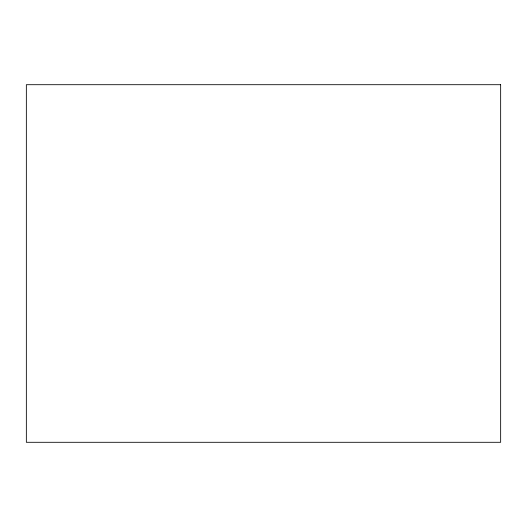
<?xml version="1.0" encoding="UTF-8"?>
<svg xmlns="http://www.w3.org/2000/svg" width="527" height="527" viewBox="0 0 527 527"><rect width="100%" height="100%" fill="white"/><g stroke="black" fill="none" stroke-linecap="round" stroke-linejoin="round"><path stroke-width="0.79" d="M500.65 84.702L26.35 84.702L26.35 442.298L500.65 442.298L500.65 84.702"/></g></svg>
